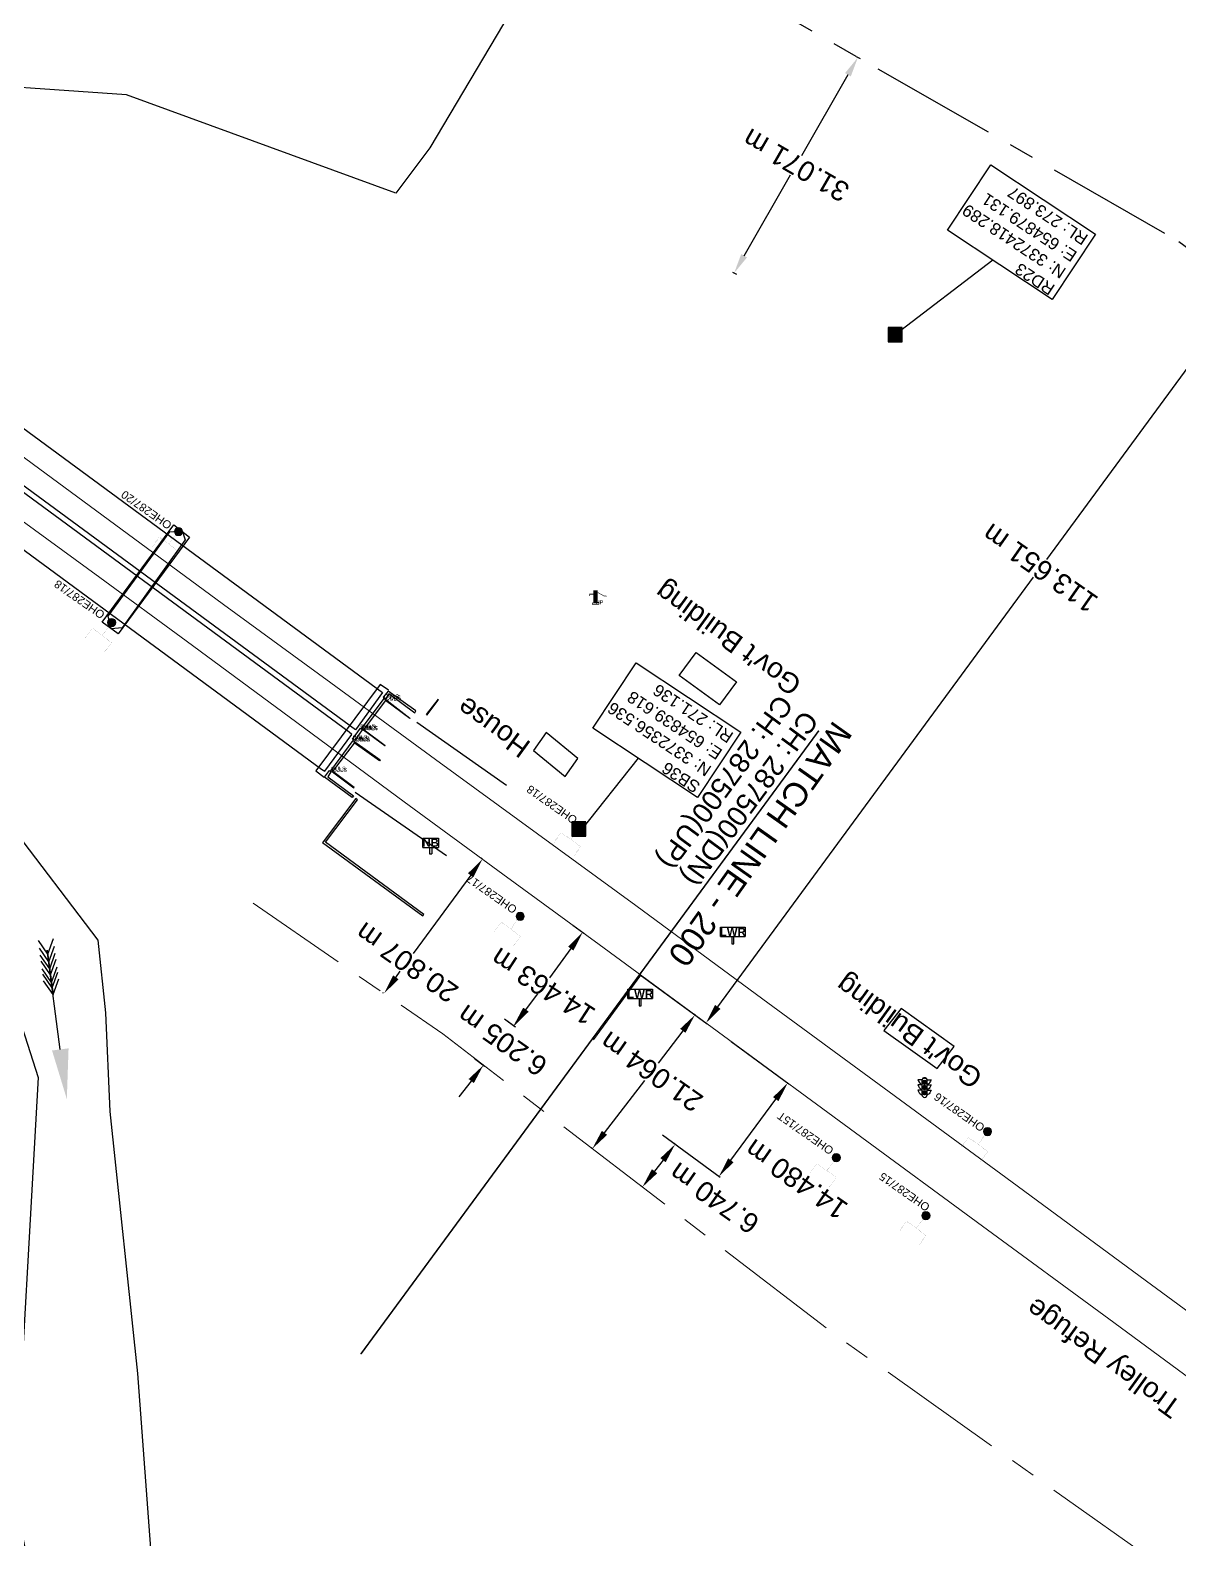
# Model space of a CAD drawing. Header units: metres. Extents: x 646303 to 662875, y 3366650 to 3378730.
# Drawn here: x 654771.1 to 654914.7, y 3372267.7 to 3372456.3 of the extents above; entities that cross this region are included whole.
import ezdxf
from ezdxf.enums import TextEntityAlignment as Align

# ---------------------------------------------------------------- set-up
doc = ezdxf.new("R2010")
doc.units = ezdxf.units.M
doc.header["$MEASUREMENT"] = 0
doc.header["$PDMODE"] = 3
doc.header["$PDSIZE"] = 0.5
doc.linetypes.add('CENTER', pattern=[50.8, 31.75, -6.35, 6.35, -6.35])
doc.linetypes.add('PHANTOM2', pattern=[1.25, 0.625, -0.125, 0.125, -0.125, 0.125, -0.125])
for name, color, linetype in [('Bench_Mark', 7, 'Continuous'), ('BRIDGE_PARAPET', 7, 'Continuous'), ('CULVERT_PARAPET', 7, 'Continuous'), ('DFCC Boundary', 6, 'CENTER'), ('GOVT_BUILDING', 251, 'Continuous'), ('GRILL', 251, 'Continuous'), ('LINK LINE', 190, 'Continuous'), ('LWR', 251, 'Continuous'), ('MATCH LINE', 7, 'Continuous'), ('NAME_BOARD', 251, 'Continuous'), ('PIER_OR_ABUTMENT', 7, 'Continuous'), ('RESIDENTIAL_BL_PUC', 251, 'Continuous'), ('RETAINING_WALL', 7, 'Continuous'), ('River Text', 5, 'Continuous'), ('RIVER_TOP', 5, 'Continuous'), ('Side Details', 251, 'Continuous'), ('SIGNAL_POST', 8, 'Continuous'), ('STYLEREMARK', 251, 'Continuous'), ('TOPO_HAND_PUMP', 8, 'Continuous')]:
    doc.layers.add(name, color=color, linetype=linetype)
for name, color, linetype, lineweight in [('BOUNDARY DIMENTION', 10, 'Continuous', 0), ('Existing Chainage', 7, 'Continuous', 0), ('Existing IR Track', 143, 'Continuous', 0), ('Existing Railway Boundary', 7, 'CENTER', 0), ('OHE MAST', 8, 'Continuous', 0), ('OHE MAST TEXT', 8, 'Continuous', 0)]:
    doc.layers.add(name, color=color, linetype=linetype, lineweight=lineweight)
doc.styles.add('NB', font='swissbo.ttf', dxfattribs={"height": 1.5})
doc.styles.get("Standard").update_dxf_attribs({"font": 'arial.ttf'})
doc.styles.add('Style-Arial', font='arial.ttf')
doc.dimstyles.new('DIM', dxfattribs={"dimtxt": 2.5, "dimasz": 2.5, "dimexe": 0.18, "dimexo": 0.0625, "dimgap": 0.09, "dimtad": 0, "dimtih": 1, "dimtoh": 1, "dimdec": 3, "dimzin": 0, "dimdsep": 46, "dimtxsty": 'Standard', "dimcen": 0.09, "dimadec": 0, "dimazin": 0, "dimtfac": 1, "dimtdec": 3, "dimtofl": 0, "dimtmove": 0, "dimatfit": 3, "dimfxl": 1, "dimtolj": 1, "dimtzin": 0, "dimarcsym": 0})

# ---------------------------------------------------------------- blocks, each defined once
blk = doc.blocks.new('HP')
at = {"color": 8}
for points, const_width in [([(0, 0.17), (0, 1.76)], 0.541), ([(-0.75, 1.03), (-0.75, 1.29), (0, 1.29)], 0.108), ([(-0.04, 1.67), (1.03, 1.06), (1.42, 1.03)], 0.0676)]:
    blk.add_lwpolyline(points, dxfattribs=dict(at, const_width=const_width))
at = {"color": 8, "const_width": 0.0676}
blk.add_lwpolyline([(0, 0.17), (-0.41, 0.17), (-0.41, 0), (0.41, 0), (0.41, 0.17)], close=True, dxfattribs=at)
blk = doc.blocks.new('LWR')
for p, q in [((-1.52, 2.09), (1.54, 2.09)), ((-1.52, 0.92), (-1.52, 2.09)), ((1.54, 2.09), (1.54, 0.92)), ((-1.52, 0.92), (1.54, 0.92))]:
    blk.add_line(p, q)
blk.add_lwpolyline([(-0.13, 0.92), (-0.13, 0), (0.13, 0), (0.13, 0.92)])
at = {"style": 'NB', "width": 1.025371}
blk.add_text('LWR', height=0.988, dxfattribs=at).set_placement((0, 1.5), align=Align.MIDDLE)
blk = doc.blocks.new('NB')
for p, q in [((-0.98, 0.82), (-0.98, 1.98)), ((-0.98, 1.98), (0.98, 1.98)), ((0.98, 1.98), (0.98, 0.82)), ((-0.98, 0.82), (0.98, 0.82)), ((-0.13, 0.82), (-0.13, 0)), ((-0.13, 0), (0.13, 0)), ((0.13, 0.82), (0.13, 0))]:
    blk.add_line(p, q)
at = {"style": 'NB', "width": 1.025371}
blk.add_text('NB', height=0.988, dxfattribs=at).set_placement((0, 1.4), align=Align.MIDDLE)
blk = doc.blocks.new('SIG')
for color, points in [(1, [(-0.22, 0.42, 0.180295), (-0.01, 0.33, -0.00255), (0.01, 0.33, -0.00255), (0.02, 0.33, 0.180295), (0.23, 0.42, -0.002654), (0.25, 0.44, 0.184495), (0.33, 0.65, 1.000001), (-0.32, 0.65, 0.184495), (-0.24, 0.44, -0.002654)]), (2, [(0.23, -0.23, -0.002654), (0.25, -0.21, 0.184495), (0.33, 0.01, 1.000001), (-0.32, 0.01, 0.184495), (-0.24, -0.21, -0.002654), (-0.22, -0.23, 0.180295), (-0.01, -0.32, -0.00255), (0.01, -0.32, -0.00255), (0.02, -0.32, 0.180295)]), (3, [(0.23, -0.88, -0.002654), (0.25, -0.86, 0.184495), (0.33, -0.64, 1.000001), (-0.32, -0.64, 0.184495), (-0.24, -0.86, -0.002654), (-0.22, -0.88, 0.395599)])]:
    blk.add_hatch(color=color).paths.add_polyline_path(points)
for p, q in [((-0.31, 0.98), (-0.32, -0.9)), ((0.33, -0.9), (0.32, 0.98))]:
    blk.add_line(p, q)
for points in [[(-0.31, 0.98), (-0.81, 0.98, 0.198758), (-0.42, 0.41, 0.003814), (-0.31, 0.39, 0.003814)], [(-0.31, 0.33), (-0.81, 0.33, 0.198758), (-0.42, -0.23, 0.003727), (-0.32, -0.26, 0.003727)], [(0.32, 0.98), (0.82, 0.98, -0.198758), (0.44, 0.41, -0.003814), (0.32, 0.39, -0.003814)], [(0.32, 0.33), (0.82, 0.33, -0.198758), (0.44, -0.23, -0.003727), (0.33, -0.26, -0.003727)], [(-0.32, -0.32), (-0.81, -0.32, 0.198758), (-0.42, -0.88, 0.003639), (-0.32, -0.9)], [(0.33, -0.32), (0.82, -0.32, -0.198758), (0.44, -0.88, -0.003639), (0.33, -0.9)]]:
    blk.add_lwpolyline(points, format="xyb")
for centre, radius, start, end in [((0.01, 0.91), 0.324, 12.4049, 167.5951), ((0.01, 0.81), 0.357, 27.7578, 152.2422), ((0.01, -0.9), 0.324, 181.4572, 358.5428)]:
    blk.add_arc(centre, radius, start, end)
blk = doc.blocks.new('River A')
at = {"layer": 'River Text'}
for p, q in [((0.4, 16.42), (-3.21, 23.97, -1499.53)), ((0.49, 20.3), (-3.11, 27.85, -1499.53)), ((0.4, 16.42), (4.37, 23.78, -1499.53)), ((0.49, 20.3), (4.47, 27.66, -1499.53)), ((0.24, 9.85), (-3.37, 17.4, -1499.53)), ((0.31, 12.93), (-3.29, 20.48, -1499.53)), ((0.54, 22.32), (0, 0)), ((0.24, 9.85), (4.21, 17.21, -1499.53)), ((0.31, 12.93), (4.29, 20.3, -1499.53)), ((0, 0), (-3.61, 7.55, -1499.53)), ((0.08, 3.3), (-3.53, 10.85, -1499.53)), ((0.15, 6.01), (-3.46, 13.56, -1499.53)), ((0.08, 3.3), (4.05, 10.67, -1499.53)), ((0.15, 6.01), (4.12, 13.38, -1499.53)), ((0, 0), (3.97, 7.36, -1499.53))]:
    blk.add_line(p, q, dxfattribs=at)
blk.add_lwpolyline([(-0.67, -27.66), (0.54, 22.32)], dxfattribs=at)
blk.add_solid([(3.49, -27.76), (-1.28, -52.65), (-4.84, -27.56)], dxfattribs=at)
blk = doc.blocks.new('OHE MAST')
h = blk.add_hatch(color=256)
edge = h.paths.add_edge_path()
edge.add_arc((0, 0), 0.514, 0, 360)
at = {"const_width": 0.01, "flags": 128}
for points in [[(1.5, 3.5), (1.5, 2), (-1.5, 2), (-1.5, 3.5)], [(0, 2), (0, 0)]]:
    blk.add_lwpolyline(points, dxfattribs=at)
blk.add_circle((0, 0), 0.514)
blk = doc.blocks.new('*D1667')
at = {"layer": 'Defpoints', "color": 0, "linetype": 'Continuous', "transparency": 16777216}
for p in [(654858.58, 3372330.01), (654865.7, 3372324.78), (654850.01, 3372318.34)]:
    blk.add_point(p, dxfattribs=at)
at = {"layer": 'LINK LINE', "color": 0, "linetype": 'Continuous', "lineweight": -2, "transparency": 16777216}
for p, q in [((654858.63, 3372329.98), (654865.84, 3372324.68)), ((654858.6, 3372315.13), (654864.22, 3372322.77)), ((654850.06, 3372318.31), (654857.27, 3372313.01))]:
    blk.add_line(p, q, dxfattribs=at)
at = {"layer": 'LINK LINE', "color": 0, "linetype": 'Continuous', "transparency": 16777216}
for points in [[(654863.88, 3372323.02), (654864.55, 3372322.52), (654865.7, 3372324.78)], [(654858.27, 3372315.38), (654858.94, 3372314.88), (654857.12, 3372313.11)]]:
    blk.add_solid(points, dxfattribs=at)
at = {"layer": 'LINK LINE', "color": 0, "linetype": 'Continuous', "lineweight": 30, "transparency": 16777216, "insert": (654866.77, 3372312.75), "char_height": 2.5, "attachment_point": 5, "rotation": 145}
blk.add_mtext('\\A1;14.480 m', dxfattribs=at)
blk = doc.blocks.new('*D1668')
at = {"layer": 'Defpoints', "color": 0, "linetype": 'Continuous', "transparency": 16777216}
for p in [(654838.8, 3372344.53), (654840.08, 3372343.6), (654830.26, 3372332.86)]:
    blk.add_point(p, dxfattribs=at)
at = {"layer": 'LINK LINE', "color": 0, "linetype": 'Continuous', "lineweight": -2, "transparency": 16777216}
for p, q in [((654838.85, 3372344.49), (654840.23, 3372343.49)), ((654838.6, 3372341.58), (654835.94, 3372337.94)), ((654833.01, 3372333.94), (654834.32, 3372335.73)), ((654830.31, 3372332.82), (654831.68, 3372331.82))]:
    blk.add_line(p, q, dxfattribs=at)
at = {"layer": 'LINK LINE', "color": 0, "linetype": 'Continuous', "transparency": 16777216}
for points in [[(654838.27, 3372341.83), (654838.94, 3372341.33), (654840.08, 3372343.6)], [(654832.68, 3372334.19), (654833.35, 3372333.7), (654831.54, 3372331.93)]]:
    blk.add_solid(points, dxfattribs=at)
at = {"layer": 'LINK LINE', "color": 0, "linetype": 'Continuous', "lineweight": 30, "transparency": 16777216, "insert": (654835.13, 3372336.84), "char_height": 2.5, "attachment_point": 5, "rotation": 147}
blk.add_mtext('\\A1;14.463 m', dxfattribs=at)
blk = doc.blocks.new('*D1728')
at = {"layer": 'Defpoints', "color": 0, "linetype": 'ByBlock', "ltscale": 0.5, "transparency": 16777216}
for p in [(654827.57, 3372352.75), (654827.57, 3372352.75), (654815.28, 3372335.97)]:
    blk.add_point(p, dxfattribs=at)
at = {"layer": 'Existing Railway Boundary', "color": 0, "linetype": 'ByBlock', "lineweight": -2, "ltscale": 0.5, "transparency": 16777216}
for p, q in [((654827.52, 3372352.79), (654827.43, 3372352.86)), ((654826.1, 3372350.74), (654818.93, 3372340.95)), ((654816.76, 3372337.98), (654817.31, 3372338.74)), ((654815.23, 3372336), (654815.14, 3372336.07))]:
    blk.add_line(p, q, dxfattribs=at)
at = {"layer": 'Existing Railway Boundary', "color": 0, "linetype": 'ByBlock', "ltscale": 0.5, "transparency": 16777216}
for points in [[(654825.76, 3372350.98), (654826.43, 3372350.49), (654827.57, 3372352.75)], [(654816.42, 3372338.23), (654817.09, 3372337.74), (654815.28, 3372335.97)]]:
    blk.add_solid(points, dxfattribs=at)
at = {"layer": 'Existing Railway Boundary', "color": 0, "linetype": 'ByBlock', "ltscale": 0.5, "transparency": 16777216, "insert": (654818.12, 3372339.84), "char_height": 2.5, "attachment_point": 5, "rotation": 145}
blk.add_mtext('\\A1;20.807 m', dxfattribs=at)
blk = doc.blocks.new('*D1729')
at = {"layer": 'Defpoints', "color": 0, "linetype": 'ByBlock', "ltscale": 0.5, "transparency": 16777216}
for p in [(654854.21, 3372333.23), (654841.3, 3372316.58), (654841.39, 3372316.51)]:
    blk.add_point(p, dxfattribs=at)
at = {"layer": 'Existing Railway Boundary', "color": 0, "linetype": 'ByBlock', "lineweight": -2, "ltscale": 0.5, "transparency": 16777216}
for p, q in [((654854.16, 3372333.26), (654853.98, 3372333.4)), ((654852.6, 3372331.31), (654849.51, 3372327.28)), ((654842.82, 3372318.56), (654847.85, 3372325.11)), ((654841.34, 3372316.55), (654841.16, 3372316.69))]:
    blk.add_line(p, q, dxfattribs=at)
at = {"layer": 'Existing Railway Boundary', "color": 0, "linetype": 'ByBlock', "ltscale": 0.5, "transparency": 16777216}
for points in [[(654852.27, 3372331.56), (654852.93, 3372331.05), (654854.12, 3372333.29)], [(654842.49, 3372318.81), (654843.15, 3372318.31), (654841.3, 3372316.58)]]:
    blk.add_solid(points, dxfattribs=at)
at = {"layer": 'Existing Railway Boundary', "color": 0, "linetype": 'ByBlock', "ltscale": 0.5, "transparency": 16777216, "insert": (654848.68, 3372326.2), "char_height": 2.5, "attachment_point": 5, "rotation": 145}
blk.add_mtext('\\A1;21.064 m', dxfattribs=at)
blk = doc.blocks.new('*D1461')
at = {"layer": 'BOUNDARY DIMENTION', "color": 0, "lineweight": -2, "transparency": 16777216}
for p, q in [((662244.85, 3367095.44), (662244.16, 3367095.87)), ((662242.98, 3367093.66), (662239.54, 3367088.19)), ((662233.82, 3367079.1), (662238.08, 3367085.88)), ((662233.03, 3367076.64), (662232.33, 3367077.07))]:
    blk.add_line(p, q, dxfattribs=at)
at = {"layer": 'BOUNDARY DIMENTION', "color": 0, "transparency": 16777216}
for points in [[(662242.62, 3367093.88), (662243.33, 3367093.44), (662244.31, 3367095.78)], [(662233.46, 3367079.32), (662234.17, 3367078.87), (662232.49, 3367076.98)]]:
    blk.add_solid(points, dxfattribs=at)
at = {"layer": 'Defpoints', "color": 0, "linetype": 'Continuous', "ltscale": 0.5, "transparency": 16777216}
for p in [(647418.1, 3377902.15), (647420.31, 3377900.52), (647398.68, 3377871.33)]:
    blk.add_point(p, dxfattribs=at)
at = {"layer": 'Defpoints', "color": 0, "transparency": 16777216}
for p in [(662244.31, 3367095.78), (662244.9, 3367095.41), (662233.08, 3367076.61)]:
    blk.add_point(p, dxfattribs=at)
at = {"layer": 'DFCC Boundary', "color": 0, "linetype": 'Continuous', "lineweight": -2, "ltscale": 0.5, "transparency": 16777216}
for p, q in [((647420.26, 3377900.55), (647417.96, 3377902.26)), ((647416.61, 3377900.14), (647413.17, 3377895.5)), ((647397.96, 3377874.97), (647411.54, 3377893.3)), ((647398.63, 3377871.36), (647396.32, 3377873.07))]:
    blk.add_line(p, q, dxfattribs=at)
at = {"layer": 'DFCC Boundary', "color": 0, "linetype": 'Continuous', "ltscale": 0.5, "transparency": 16777216}
for points in [[(647416.28, 3377900.39), (647416.95, 3377899.9), (647418.1, 3377902.15)], [(647397.62, 3377875.22), (647398.29, 3377874.72), (647396.47, 3377872.96)]]:
    blk.add_solid(points, dxfattribs=at)
at = {"layer": 'BOUNDARY DIMENTION', "color": 0, "transparency": 16777216, "insert": (662238.81, 3367087.03), "char_height": 2.5, "attachment_point": 5, "rotation": 145}
blk.add_mtext('\\A1;22.208 m', dxfattribs=at)
at = {"layer": 'DFCC Boundary', "color": 0, "linetype": 'Continuous', "ltscale": 0.5, "transparency": 16777216, "insert": (647412.36, 3377894.4), "char_height": 2.5, "attachment_point": 5, "rotation": 145}
blk.add_mtext('\\A1;36.332 m', dxfattribs=at)
blk = doc.blocks.new('*D1462')
at = {"layer": 'BOUNDARY DIMENTION', "color": 0, "lineweight": -2, "transparency": 16777216}
for p, q in [((662551.8, 3366887.49), (662550.44, 3366888.48)), ((662549.11, 3366886.35), (662541.43, 3366875.79)), ((662534.84, 3366866.73), (662539.82, 3366873.58)), ((662534.58, 3366863.83), (662533.22, 3366864.82))]:
    blk.add_line(p, q, dxfattribs=at)
at = {"layer": 'BOUNDARY DIMENTION', "color": 0, "transparency": 16777216}
for points in [[(662548.78, 3366886.6), (662549.45, 3366886.11), (662550.58, 3366888.38)], [(662534.5, 3366866.98), (662535.18, 3366866.49), (662533.37, 3366864.71)]]:
    blk.add_solid(points, dxfattribs=at)
at = {"layer": 'Defpoints', "color": 0, "linetype": 'Continuous', "ltscale": 0.5, "transparency": 16777216}
for p in [(647247.45, 3378028.49), (647249.19, 3378027.21), (647225.93, 3377999.21)]:
    blk.add_point(p, dxfattribs=at)
at = {"layer": 'Defpoints', "color": 0, "transparency": 16777216}
for p in [(662551.85, 3366887.45), (662533.37, 3366864.71), (662534.63, 3366863.79)]:
    blk.add_point(p, dxfattribs=at)
at = {"layer": 'DFCC Boundary', "color": 0, "linetype": 'Continuous', "lineweight": -2, "ltscale": 0.5, "transparency": 16777216}
for p, q in [((647247.5, 3378028.45), (647249.34, 3378027.1)), ((647247.71, 3378025.19), (647242.02, 3378017.45)), ((647229.16, 3377999.94), (647240.4, 3378015.24)), ((647225.98, 3377999.17), (647227.82, 3377997.82))]:
    blk.add_line(p, q, dxfattribs=at)
at = {"layer": 'DFCC Boundary', "color": 0, "linetype": 'Continuous', "ltscale": 0.5, "transparency": 16777216}
for points in [[(647247.37, 3378025.44), (647248.05, 3378024.94), (647249.19, 3378027.21)], [(647228.82, 3378000.19), (647229.49, 3377999.7), (647227.68, 3377997.93)]]:
    blk.add_solid(points, dxfattribs=at)
at = {"layer": 'BOUNDARY DIMENTION', "color": 0, "transparency": 16777216, "insert": (662540.62, 3366874.68), "char_height": 2.5, "attachment_point": 5, "rotation": 145}
blk.add_mtext('\\A1;29.264 m', dxfattribs=at)
at = {"layer": 'DFCC Boundary', "color": 0, "linetype": 'Continuous', "ltscale": 0.5, "transparency": 16777216, "insert": (647241.21, 3378016.35), "char_height": 2.5, "attachment_point": 5, "rotation": 145}
blk.add_mtext('\\A1;36.332 m', dxfattribs=at)
blk = doc.blocks.new('*D1463')
at = {"layer": 'BOUNDARY DIMENTION', "color": 0, "lineweight": -2, "transparency": 16777216}
for p, q in [((662172.51, 3367140.93), (662173.68, 3367140.19)), ((662172.2, 3367138.17), (662169.01, 3367133.1)), ((662164.89, 3367126.55), (662167.55, 3367130.78)), ((662162.55, 3367125.07), (662163.71, 3367124.34))]:
    blk.add_line(p, q, dxfattribs=at)
at = {"layer": 'BOUNDARY DIMENTION', "color": 0, "transparency": 16777216}
for points in [[(662171.85, 3367138.39), (662172.55, 3367137.95), (662173.53, 3367140.29)], [(662164.54, 3367126.77), (662165.24, 3367126.33), (662163.56, 3367124.44)]]:
    blk.add_solid(points, dxfattribs=at)
at = {"layer": 'Defpoints', "color": 0, "linetype": 'Continuous', "ltscale": 0.5, "transparency": 16777216}
for p in [(647211.24, 3378055.28), (647211.52, 3378055.08), (647189.88, 3378025.9)]:
    blk.add_point(p, dxfattribs=at)
at = {"layer": 'Defpoints', "color": 0, "transparency": 16777216}
for p in [(662172.46, 3367140.96), (662173.53, 3367140.29), (662162.49, 3367125.11)]:
    blk.add_point(p, dxfattribs=at)
at = {"layer": 'DFCC Boundary', "color": 0, "linetype": 'Continuous', "lineweight": -2, "ltscale": 0.5, "transparency": 16777216}
for p, q in [((647211.47, 3378055.12), (647211.1, 3378055.39)), ((647209.75, 3378053.28), (647208.18, 3378051.16)), ((647191.09, 3378028.11), (647206.55, 3378048.96)), ((647189.83, 3378025.93), (647189.46, 3378026.21))]:
    blk.add_line(p, q, dxfattribs=at)
at = {"layer": 'DFCC Boundary', "color": 0, "linetype": 'Continuous', "ltscale": 0.5, "transparency": 16777216}
for points in [[(647209.42, 3378053.52), (647210.09, 3378053.03), (647211.24, 3378055.28)], [(647190.76, 3378028.36), (647191.43, 3378027.86), (647189.6, 3378026.1)]]:
    blk.add_solid(points, dxfattribs=at)
at = {"layer": 'BOUNDARY DIMENTION', "color": 0, "transparency": 16777216, "insert": (662168.28, 3367131.94), "char_height": 2.5, "attachment_point": 5, "rotation": 145}
blk.add_mtext('\\A1;18.726 m', dxfattribs=at)
at = {"layer": 'DFCC Boundary', "color": 0, "linetype": 'Continuous', "ltscale": 0.5, "transparency": 16777216, "insert": (647207.37, 3378050.06), "char_height": 2.5, "attachment_point": 5, "rotation": 145}
blk.add_mtext('\\A1;36.332 m', dxfattribs=at)
blk = doc.blocks.new('*D1529')
at = {"layer": 'Defpoints', "color": 0, "linetype": 'Continuous', "transparency": 16777216}
for p in [(654851.69, 3372317.11), (654847.55, 3372311.78), (654847.59, 3372311.76)]:
    blk.add_point(p, dxfattribs=at)
at = {"layer": 'LINK LINE', "color": 0, "linetype": 'Continuous', "lineweight": -2, "transparency": 16777216}
for p, q in [((654851.64, 3372317.14), (654851.51, 3372317.24)), ((654850.13, 3372315.15), (654849.07, 3372313.77)), ((654847.54, 3372311.8), (654847.41, 3372311.89))]:
    blk.add_line(p, q, dxfattribs=at)
at = {"layer": 'LINK LINE', "color": 0, "linetype": 'Continuous', "transparency": 16777216}
for points in [[(654849.8, 3372315.4), (654850.46, 3372314.89), (654851.65, 3372317.13)], [(654848.74, 3372314.02), (654849.41, 3372313.51), (654847.55, 3372311.78)]]:
    blk.add_solid(points, dxfattribs=at)
at = {"layer": 'LINK LINE', "color": 0, "linetype": 'Continuous', "lineweight": 30, "transparency": 16777216, "insert": (654856.52, 3372310.4), "char_height": 2.5, "attachment_point": 5, "rotation": 145}
blk.add_mtext('\\A1;6.740 m', dxfattribs=at)
blk = doc.blocks.new('*D1530')
at = {"layer": 'Defpoints', "color": 0, "linetype": 'Continuous', "transparency": 16777216}
for p in [(654830.26, 3372332.86), (654826.48, 3372327.94), (654827.69, 3372327.01)]:
    blk.add_point(p, dxfattribs=at)
at = {"layer": 'LINK LINE', "color": 0, "linetype": 'Continuous', "lineweight": -2, "transparency": 16777216}
for p, q in [((654832.98, 3372333.92), (654834.5, 3372335.91)), ((654830.31, 3372332.82), (654831.61, 3372331.83)), ((654826.53, 3372327.9), (654827.83, 3372326.91)), ((654826.17, 3372325.03), (654824.64, 3372323.05))]:
    blk.add_line(p, q, dxfattribs=at)
at = {"layer": 'LINK LINE', "color": 0, "linetype": 'Continuous', "transparency": 16777216}
for points in [[(654832.65, 3372334.18), (654833.31, 3372333.67), (654831.46, 3372331.94)], [(654825.84, 3372325.28), (654826.5, 3372324.78), (654827.69, 3372327.01)]]:
    blk.add_solid(points, dxfattribs=at)
at = {"layer": 'LINK LINE', "color": 0, "linetype": 'Continuous', "lineweight": 30, "transparency": 16777216, "insert": (654830.05, 3372330.1), "char_height": 2.5, "attachment_point": 5, "rotation": 145}
blk.add_mtext('\\A1;6.205 m', dxfattribs=at)
blk = doc.blocks.new('*D1795')
at = {"layer": 'Defpoints', "color": 0, "linetype": 'Continuous', "ltscale": 0.5, "transparency": 16777216}
for p in [(654914.51, 3372429.95), (654847.22, 3372338.35), (654855.49, 3372332.28)]:
    blk.add_point(p, dxfattribs=at)
at = {"layer": 'DFCC Boundary', "color": 0, "linetype": 'Continuous', "lineweight": -2, "ltscale": 0.5, "transparency": 16777216}
for p, q in [((654914.56, 3372429.91), (654922.92, 3372423.77)), ((654921.29, 3372421.86), (654898.03, 3372390.2)), ((654856.97, 3372334.3), (654896.41, 3372387.99)), ((654847.28, 3372338.32), (654855.63, 3372332.18))]:
    blk.add_line(p, q, dxfattribs=at)
at = {"layer": 'DFCC Boundary', "color": 0, "linetype": 'Continuous', "ltscale": 0.5, "transparency": 16777216}
for points in [[(654920.96, 3372422.11), (654921.63, 3372421.61), (654922.77, 3372423.88)], [(654856.63, 3372334.54), (654857.31, 3372334.05), (654855.49, 3372332.28)]]:
    blk.add_solid(points, dxfattribs=at)
at = {"layer": 'DFCC Boundary', "color": 0, "linetype": 'Continuous', "ltscale": 0.5, "transparency": 16777216, "insert": (654897.22, 3372389.1), "char_height": 2.5, "attachment_point": 5, "rotation": 145}
blk.add_mtext('\\A1;113.651 m', dxfattribs=at)
blk = doc.blocks.new('*D1762')
at = {"layer": 'BOUNDARY DIMENTION', "color": 0, "lineweight": -2, "transparency": 16777216}
for p, q in [((654874.81, 3372452.73), (654874.32, 3372453.01)), ((654873.23, 3372450.75), (654867.43, 3372440.63)), ((654860.26, 3372428.14), (654866.06, 3372438.26)), ((654859.35, 3372425.78), (654858.86, 3372426.06))]:
    blk.add_line(p, q, dxfattribs=at)
at = {"layer": 'BOUNDARY DIMENTION', "color": 0, "transparency": 16777216}
for points in [[(654872.87, 3372450.96), (654873.59, 3372450.55), (654874.48, 3372452.92)], [(654859.9, 3372428.35), (654860.62, 3372427.93), (654859.01, 3372425.97)]]:
    blk.add_solid(points, dxfattribs=at)
at = {"layer": 'Defpoints', "color": 0, "transparency": 16777216}
for p in [(654874.48, 3372452.92), (654874.87, 3372452.7), (654859.4, 3372425.75)]:
    blk.add_point(p, dxfattribs=at)
at = {"layer": 'BOUNDARY DIMENTION', "color": 0, "transparency": 16777216, "insert": (654866.74, 3372439.45), "char_height": 2.5, "attachment_point": 5, "rotation": 150}
blk.add_mtext('\\A1;31.071 m', dxfattribs=at)
blk = doc.blocks.new('BM')
blk.add_hatch(color=256).paths.add_polyline_path([(-0.88, 0.88), (-0.88, -0.88), (0.88, -0.88), (0.88, 0.88)])
for p, q in [((0.88, 0.88), (-0.88, 0.88)), ((-0.88, 0.88), (-0.88, -0.88)), ((0.88, -0.88), (0.88, 0.88)), ((-0.88, -0.88), (0.88, -0.88))]:
    blk.add_line(p, q)

msp = doc.modelspace()

# ---------------------------------------------------------------- linework, layer by layer
at = {"layer": 'BRIDGE_PARAPET', "linetype": 'Continuous'}
msp.add_polyline3d([(654706.903, 3372445.962, 272.118), (654710.342, 3372450.632, 272.075), (654815.098, 3372373.559, 272.016), (654811.731, 3372368.913, 272.014), (654706.903, 3372445.962, 272.118)], dxfattribs=at)
msp.add_polyline3d([(654807.482, 3372363.992, 272.027), (654807.889, 3372363.74, 272.037), (654811.275, 3372368.324, 272.012), (654810.913, 3372368.6, 272.018), (654706.515, 3372445.398, 272.136), (654706.119, 3372444.931, 272.138), (654703.129, 3372440.814, 272.161)], close=True, dxfattribs=at)
at = {"layer": 'DFCC Boundary', "ltscale": 0.5, "flags": 128}
msp.add_lwpolyline([(655695.597, 3371812.1897), (655640.8822, 3371912.823), (655580.0449, 3371996.7158), (655509.7792, 3372062.0857), (655426.9534, 3372113.9756), (655342.6069, 3372167.9462), (655257.8854, 3372221.2222), (655173.2688, 3372275.363), (655087.3459, 3372327.2788), (655002.8598, 3372380.6107), (654914.5097, 3372429.9473), (654741.1355, 3372529.4419), (654650.033, 3372576.4159), (654568.6995, 3372626.155), (654571.9877, 3372630.6369), (654391.4686, 3372756.327), (654377.1337, 3372736.8494), (654004.4289, 3373016.6995), (654007.7887, 3373020.6424), (653690.5739, 3373253.6486), (653690.5425, 3373253.6059), (653433.8132, 3373453.1485), (653440.7668, 3373462.5592), (653208.8394, 3373636.5534), (653216.1698, 3373646.5105), (653142.1983, 3373700.8896), (653053.6963, 3373771.1122), (652994.4341, 3373810.5255), (652929.3691, 3373859.5713), (652860.9168, 3373902.1103), (652749.6028, 3373984.4705), (652631.2396, 3374070.7175), (652636.2281, 3374078.1704), (652537.912, 3374145.7283), (652392.904, 3374241.2711), (652388.7719, 3374235.6812), (652308.569, 3374304.8076), (652315.9256, 3374314.7669), (652103.9815, 3374448.7876), (652083.1937, 3374464.1943), (652072.7494, 3374471.9329), (652052.3219, 3374487.0684), (652038.1897, 3374497.5387), (652024.0173, 3374508.0388), (652009.8347, 3374518.5254), (651995.6683, 3374529), (651981.7515, 3374539.2836), (651967.8828, 3374549.5317), (651954.6903, 3374559.2866), (651941.4997, 3374569.04), (651923.9377, 3374582.0168), (651906.3215, 3374595.0337), (651892.0868, 3374605.5547), (651877.7985, 3374616.1153), (651861.6288, 3374628.0564), (651845.5071, 3374639.9619), (651829.5757, 3374651.7544), (651824.7911, 3374655.296), (651813.6747, 3374663.5244), (651797.4592, 3374675.4968), (651792.6217, 3374679.0685), (651809.3453, 3374701.6999), (651798.0335, 3374710.0518), (651782.3495, 3374721.6444), (651766.6655, 3374733.2369), (651750.5163, 3374745.1875), (651734.3118, 3374757.179), (651717.3274, 3374769.6994), (651700.4625, 3374782.1317), (651684.6001, 3374793.8578), (651668.5938, 3374805.6902), (651652.6806, 3374817.4203), (651636.8173, 3374829.1137), (651620.9269, 3374840.8662), (651604.9647, 3374852.6718), (651588.7459, 3374864.6312), (651572.5882, 3374876.5455), (651556.6943, 3374888.2868), (651540.8409, 3374899.9983), (651524.5553, 3374912.0488), (651508.2568, 3374924.109), (651492.7938, 3374935.5157), (651477.3997, 3374946.8715), (651461.3291, 3374958.7436), (651445.2311, 3374970.6359), (651429.3555, 3374982.3615), (651413.4375, 3374994.1184), (651396.6322, 3375006.522), (651379.7761, 3375018.963), (651363.6644, 3375030.8565), (651352.7728, 3375038.8965), (651331.6522, 3375054.4784), (651315.7738, 3375066.1947), (651299.7306, 3375078.0412), (651283.6239, 3375089.9346), (651273.9044, 3375097.1057), (651264.2377, 3375104.2378), (651243.4187, 3375119.6324), (651222.5077, 3375135.095), (651201.5462, 3375150.5784), (651180.4926, 3375166.1298), (651161.7365, 3375179.9701), (651143.0969, 3375193.7244), (651126.6442, 3375205.9373), (651110.0563, 3375218.2505), (651088.7204, 3375233.9244), (651067.5473, 3375249.4788), (651049.4448, 3375262.8672), (651031.0656, 3375276.4601), (651013.3004, 3375289.5618), (650995.6557, 3375302.5748), (650975.556, 3375317.4171), (650955.4878, 3375332.2363), (650948.8014, 3375337.1771), (650951.4372, 3375340.7501), (650937.0874, 3375351.3535), (650916.0918, 3375366.8677), (650897.9224, 3375380.2929), (650879.805, 3375393.6796), (650866.8386, 3375403.2309), (650853.9116, 3375412.7532), (650835.5886, 3375426.289), (650817.2946, 3375439.8035), (650797.968, 3375454.1206), (650778.7222, 3375468.3781), (650760.7655, 3375481.6337), (650742.8011, 3375494.8949), (650723.0807, 3375509.4255), (650703.3693, 3375523.9495), (650688.6613, 3375534.8372), (650673.8463, 3375545.804), (650653.7938, 3375560.6295), (650633.6894, 3375575.4932), (650612.6421, 3375591.0542), (650592.0153, 3375606.3042), (650570.0328, 3375622.5591), (650548.5001, 3375638.4814), (650530.5234, 3375651.793), (650512.3606, 3375665.2423), (650494.7465, 3375678.2665), (650476.9008, 3375691.462), (650459.2976, 3375704.4721), (650441.3132, 3375717.7633), (650427.1261, 3375728.1319), (650413.8099, 3375737.864), (650402.677, 3375746.2697), (650389.8486, 3375755.6668), (650377.7322, 3375764.5425), (650360.7275, 3375777.1141), (650343.7744, 3375789.6482), (650325.0342, 3375803.5254), (650306.3109, 3375817.39), (650287.6225, 3375831.2124), (650268.717, 3375845.1957), (650250.337, 3375858.8009), (650231.8256, 3375872.5033), (650215.4559, 3375884.6355), (650199.261, 3375896.6381), (650189.9351, 3375903.5429), (650184.6476, 3375907.4517), (650170.3331, 3375918.0338), (650153.2211, 3375930.7288), (650135.9365, 3375943.5518), (650119.2313, 3375955.9159), (650102.3769, 3375968.3905), (650085.2738, 3375981.0461), (650068.2078, 3375993.6742), (650052.7787, 3376005.1011), (650037.4384, 3376016.4621), (650022.1728, 3376027.766), (650006.9632, 3376039.0283), (649974.7512, 3376062.8762), (649961.4537, 3376072.7117), (649948.2091, 3376082.508), (649944.476, 3376085.2722), (649918.728, 3376050.5341), (649909.4316, 3376057.4177), (649896.4092, 3376067.0604), (649893.7832, 3376069.0128), (649891.1645, 3376070.9437), (649888.4639, 3376072.9569), (649875.744, 3376082.3694), (649867.5551, 3376088.4016), (649853.4118, 3376098.8745), (649839.2513, 3376109.3603), (649829.0749, 3376116.9005), (649827.2194, 3376118.2675), (649818.0867, 3376125.0366), (649808.8566, 3376131.8779), (649793.2502, 3376143.4201), (649777.6288, 3376154.9733), (649763.6321, 3376165.3144), (649749.5741, 3376175.7007), (649733.9228, 3376187.2754), (649718.3343, 3376198.8036), (649705.3241, 3376208.4391), (649692.3703, 3376218.0327), (649678.0208, 3376228.6769), (649663.5747, 3376239.3366), (649646.4625, 3376252.0623), (649634.6272, 3376260.744), (649624.9192, 3376267.9946), (649615.0208, 3376275.3876), (649599.9831, 3376286.4834), (649588.9857, 3376294.598), (649590.032, 3376296.0132), (649586.1685, 3376298.8639), (649569.3593, 3376311.3207), (649552.641, 3376323.7102), (649537.2353, 3376335.0739), (649521.9792, 3376346.327), (649506.2408, 3376358.0035), (649490.3575, 3376369.7875), (649475.7578, 3376380.5673), (649461.1933, 3376391.3211), (649445.4753, 3376402.9572), (649429.8494, 3376414.5253), (649414.4906, 3376425.9209), (649378.3483, 3376452.6365), (649368.4603, 3376459.9984), (649352.6509, 3376471.6682), (649336.6992, 3376483.4434), (649322.3941, 3376494.1037), (649307.6557, 3376505.0862), (649290.8736, 3376517.4208), (649273.972, 3376529.8435), (649258.1992, 3376541.4854), (649242.2966, 3376553.2232), (649226.5432, 3376564.8634), (649210.8826, 3376576.435), (649195.2207, 3376588.0769), (649179.5326, 3376599.7383), (649164.9134, 3376610.5118), (649150.5177, 3376621.1205), (649135.415, 3376632.3287), (649120.2337, 3376643.5954), (649107.8929, 3376652.6743), (649095.5927, 3376661.7234), (649079.5687, 3376673.5769), (649063.4846, 3376685.4748), (649046.5651, 3376697.9756), (649029.6506, 3376710.4727), (649013.3465, 3376722.5351), (648996.9805, 3376734.6431), (648980.3936, 3376746.8979), (648963.6626, 3376759.259), (648946.7453, 3376771.7643), (648929.6945, 3376784.3682), (648913.5118, 3376796.3614), (648897.2206, 3376808.435), (648876.2496, 3376823.9678), (648855.1325, 3376839.6089), (648839.3985, 3376851.2044), (648823.6596, 3376862.8037), (648806.187, 3376875.7235), (648788.7814, 3376888.5937), (648772.4766, 3376900.6763), (648756.1277, 3376912.7915), (648748.6058, 3376918.3049), (648733.321, 3376929.6306), (648718.1841, 3376940.8501), (648694.1574, 3376958.9078), (648686.9154, 3376964.1595), (648685.9321, 3376964.8321), (648667.95, 3376978.2197), (648649.3198, 3376992.1471), (648633.5557, 3377003.8368), (648617.684, 3377015.6038), (648613.3865, 3377018.7718), (648613.1308, 3377018.4261), (648605.39, 3377024.1325), (648593.439, 3377032.9404), (648576.5994, 3377045.3816), (648559.8787, 3377057.7351), (648542.9247, 3377070.3132), (648525.9483, 3377082.908), (648511.3109, 3377093.7409), (648496.5572, 3377104.6599), (648477.562, 3377118.7172), (648458.5464, 3377132.7896), (648451.3349, 3377138.2101), (648435.5918, 3377149.862), (648422.1096, 3377159.9046), (648408.3664, 3377170.0637), (648394.6863, 3377180.1761), (648381.6588, 3377189.818), (648368.6059, 3377199.4787), (648354.1188, 3377210.196), (648339.6473, 3377220.9017), (648325.8166, 3377231.1386), (648311.9735, 3377241.3853), (648297.2469, 3377252.2824), (648283.6168, 3377262.3688), (648282.6002, 3377260.9951), (648281.5015, 3377261.8082), (648268.446, 3377271.4578), (648255.3849, 3377281.1115), (648243.3023, 3377290.0413), (648231.5826, 3377298.7116), (648230.1246, 3377299.843), (648216.137, 3377310.1827), (648202.3989, 3377320.3379), (648187.9045, 3377331.0225), (648173.4524, 3377341.7035), (648159.964, 3377351.7009), (648146.3755, 3377361.7726), (648132.3698, 3377372.1252), (648118.3132, 3377382.5155), (648104.5683, 3377392.6752), (648090.8453, 3377402.8186), (648079.0331, 3377411.5788), (648067.1746, 3377420.3734), (648052.1864, 3377431.461), (648037.1291, 3377442.5999), (648023.4384, 3377452.7367), (648009.6421, 3377462.9518), (647998.5681, 3377471.1475), (647977.6651, 3377486.6371), (647970.8013, 3377491.7424), (647954.3046, 3377504.0127), (647940.5645, 3377514.1537), (647927.1436, 3377524.0583), (647912.5029, 3377534.9198), (647897.7662, 3377545.8524), (647883.3488, 3377556.5286), (647868.9785, 3377567.1699), (647855.3948, 3377577.2425), (647841.7032, 3377587.3948), (647828.8284, 3377596.8277), (647815.9828, 3377606.2395), (647798.869, 3377618.9232), (647787.996, 3377626.9816), (647769.1212, 3377640.9619), (647756.6675, 3377650.183), (647742.624, 3377660.5991), (647728.5049, 3377671.0713), (647713.635, 3377682.0926), (647698.699, 3377693.1628), (647681.9918, 3377705.517), (647665.4025, 3377717.7839), (647652.0515, 3377727.6811), (647638.8028, 3377737.5025), (647625.2604, 3377747.546), (647611.724, 3377757.585), (647601.846, 3377764.9047), (647586.5632, 3377776.2354), (647574.9107, 3377784.8659), (647552.1318, 3377801.7377), (647544.5766, 3377807.3492), (647531.2096, 3377817.2774), (647518.7824, 3377826.4783), (647506.3678, 3377835.6698), (647493.0662, 3377845.5438), (647479.7149, 3377855.4547), (647466.3541, 3377865.3556), (647452.9886, 3377875.26), (647440.1702, 3377884.755), (647427.3392, 3377894.2595), (647421.9004, 3377898.2902), (647422.4016, 3377898.9655), (647413.1507, 3377905.8213), (647398.5546, 3377916.6386), (647385.2867, 3377926.4568), (647372.1159, 3377936.2032), (647357.4127, 3377947.1112), (647351.2811, 3377951.6601), (647330.0092, 3377967.4105), (647317.4471, 3377976.6964), (647304.414, 3377986.3606), (647291.335, 3377996.0589), (647278.7541, 3378005.3917), (647266.0777, 3378014.7954), (647252.9457, 3378024.4462), (647239.9839, 3378033.9719), (647225.7512, 3378044.5255), (647211.5179, 3378055.0796), (647196.511, 3378066.208), (647181.4966, 3378077.3419), (647167.7872, 3378087.5064), (647154.0498, 3378097.6917), (647140.7668, 3378107.5414), (647127.4862, 3378117.3893), (647113.2521, 3378127.9375), (647099.0375, 3378138.4713), (647085.0268, 3378148.8592), (647070.9977, 3378159.2608), (647056.5444, 3378169.9697), (647042.0873, 3378180.6814), (647027.5624, 3378191.4464), (647013.0728, 3378202.1851), (646999.864, 3378211.9684), (646986.6741, 3378221.7376), (646973.6148, 3378231.4185), (646960.4875, 3378241.1499), (646945.7953, 3378252.0414), (646931.0256, 3378262.9902), (646930.6274, 3378263.2852), (646951.9475, 3378292.0562)], dxfattribs=at)
at = {"layer": 'Existing Chainage', "color": 0, "linetype": 'Continuous', "lineweight": 13, "flags": 128}
for points in [[(654845.2213, 3372335.6332), (654851.1452, 3372343.6897)], [(654841.4545, 3372330.1847), (654847.3748, 3372338.2439)]]:
    msp.add_lwpolyline(points, dxfattribs=at)
at = {"layer": 'Existing IR Track', "flags": 128}
for points in [[(654754.1037, 3372414.8497), (654773.0735, 3372400.8919), (654783.9879, 3372392.8491), (654795.2087, 3372384.5806), (654808.6193, 3372374.7671), (654821.6928, 3372365.2025), (654834.4372, 3372355.9055), (654846.7137, 3372346.949), (654862.611, 3372335.259), (654877.7443, 3372324.1307), (654894.3501, 3372311.9253), (654909.7502, 3372300.606), (654923.4048, 3372290.5639), (654936.3891, 3372281.0149), (654944.1345, 3372275.3551), (654956.9977, 3372265.9349)], [(654768.5288, 3372396.1525), (654779.7739, 3372387.9298), (654790.5757, 3372380.0314), (654804.381, 3372369.8277), (654817.7838, 3372359.9206), (654830.1286, 3372350.8829), (654842.1417, 3372342.0883), (654858.2941, 3372330.2226), (654874.1829, 3372318.5503), (654890.0426, 3372306.9001), (654905.8021, 3372295.3233), (654919.0865, 3372285.5279), (654932.2805, 3372275.7991), (654940.1907, 3372269.9632), (654953.1596, 3372260.4861)]]:
    msp.add_lwpolyline(points, dxfattribs=at)
at = {"layer": 'Existing Railway Boundary', "ltscale": 0.5, "flags": 128}
msp.add_lwpolyline([(655344.0444, 3371952.6571), (655262.742, 3372005.606), (655212.013, 3372043.179), (655162.118, 3372080.216), (655114.386, 3372120.95), (654871.475, 3372293.443), (654822.608, 3372330.909), (654798.9128, 3372347.263)], dxfattribs=at)
at = {"layer": 'GOVT_BUILDING', "linetype": 'Continuous'}
for points in [[(654852.159, 3372375.713, 271.481), (654854.273, 3372378.584, 271.928), (654859.303, 3372374.912, 272.013), (654857.1725, 3372372.0185, 272.013)], [(654886.506, 3372329.362, 274.759), (654879.859, 3372334.1, 275.164), (654877.734, 3372331.353, 275.413), (654884.3892, 3372326.6092, 275.413)]]:
    msp.add_polyline3d(points, close=True, dxfattribs=at)
at = {"layer": 'GRILL', "linetype": 'Continuous'}
for points in [[(654819.361, 3372369.879, 271.864), (654830.561, 3372361.988, 271.866)], [(654823.062, 3372353.187, 272.256), (654811.675, 3372361.088, 271.48)]]:
    msp.add_polyline3d(points, dxfattribs=at)
at = {"layer": 'MATCH LINE', "linetype": 'PHANTOM2', "ltscale": 15, "const_width": 0.2}
msp.add_lwpolyline([(654869.596, 3372368.8087), (654812.3708, 3372290.9113)], dxfattribs=at)
at = {"layer": 'PIER_OR_ABUTMENT', "linetype": 'Continuous'}
for points in [[(654782.059, 3372380.894, 270.238), (654780.074, 3372382.375, 270.231), (654789.005, 3372394.523, 270.232), (654790.959, 3372392.996, 270.241)], [(654782.557, 3372381.646, 265.216), (654781.173, 3372381.544, 266.513), (654780.796, 3372383.105, 265.204), (654788.535, 3372393.627, 265.265), (654790.06, 3372393.776, 269.006), (654790.42, 3372392.658, 268.443)]]:
    msp.add_polyline3d(points, close=True, dxfattribs=at)
msp.add_polyline3d([(654815.82, 3372373.85, 270.699), (654814.782, 3372374.556, 270.68), (654806.774, 3372363.774, 270.673), (654807.803, 3372363.005, 270.732)], dxfattribs=at)
at = {"layer": 'RESIDENTIAL_BL_PUC', "linetype": 'Continuous'}
msp.add_polyline3d([(654837.895, 3372363.074, 271.982), (654839.471, 3372365.315, 272.046), (654835.531, 3372368.576, 270.916), (654833.9546, 3372366.3344, 270.916)], close=True, dxfattribs=at)
at = {"layer": 'RETAINING_WALL', "linetype": 'Continuous'}
for points in [[(654818.505, 3372370.385, 271.671), (654818.496, 3372370.305, 271.66), (654815.447, 3372372.562, 272.073), (654812.673, 3372368.867, 272.034), (654812.46, 3372369.022, 272.064), (654815.298, 3372372.826, 272.07), (654815.518, 3372372.702, 272.045), (654818.505, 3372370.385, 271.671)], [(654819.115, 3372371.049, 271.546), (654819.238, 3372371.28, 271.519), (654815.796, 3372373.756, 271.558), (654815.173, 3372373.003, 271.556), (654815.484, 3372372.761, 271.605), (654815.883, 3372373.434, 271.557), (654819.115, 3372371.049, 271.546)], [(654808.457, 3372363.838, 271.544), (654808.6501, 3372363.6572, 271.556), (654808.246, 3372363.024, 271.555), (654811.472, 3372360.672, 271.547), (654811.304, 3372360.439, 271.548), (654807.845, 3372362.979, 271.549), (654808.457, 3372363.838, 271.544)]]:
    msp.add_polyline3d(points, dxfattribs=at)
for points in [[(654820.537, 3372370.836, 271.243), (654820.673, 3372370.78, 271.231), (654822.058, 3372372.598, 270.567), (654822.048, 3372372.755, 270.579)], [(654812.32, 3372369.104, 272.031), (654812.557, 3372368.893, 272.042), (654811.612, 3372367.563, 272.061), (654811.344, 3372367.724, 272.052)], [(654811.441, 3372367.576, 272.08), (654811.686, 3372367.422, 272.045), (654808.7889, 3372363.65, 272.029), (654808.64, 3372363.797, 272.052)], [(654811.624, 3372367.408, 272.047), (654814.791, 3372365.166, 271.666), (654814.723, 3372365.048, 271.678), (654811.556, 3372367.29, 272.059)], [(654815.421, 3372366.963, 271.741), (654815.36, 3372366.909, 271.745), (654812.719, 3372368.873, 272.069), (654812.78, 3372368.927, 272.065)], [(654808.897, 3372363.72, 272.067), (654808.827, 3372363.652, 272.078), (654811.493, 3372361.647, 271.743), (654811.563, 3372361.715, 271.732)], [(654820.13, 3372345.657, 269.776), (654820.234, 3372345.856, 269.778), (654807.945, 3372354.874, 269.807), (654811.951, 3372360.17, 271.377), (654811.773, 3372360.316, 271.363), (654807.681, 3372354.931, 269.797), (654807.59, 3372354.827, 269.775)]]:
    msp.add_polyline3d(points, close=True, dxfattribs=at)
at = {"layer": 'RIVER_TOP', "linetype": 'Continuous'}
for points in [[(654851.888, 3372493.689, 266.442), (654821.012, 3372441.606, 266.708), (654816.735, 3372435.948, 266.32), (654783.095, 3372448.253, 266.257), (654757.886, 3372449.974, 266.423), (654737.616, 3372432.689, 265.723)], [(654705.202, 3372414.19, 266.595), (654717.987, 3372392.152, 266.242), (654742.076, 3372363.699, 265.103), (654761.885, 3372348.497, 266.226), (654768.704, 3372336.025, 266.283), (654772.081, 3372325.463, 265.132), (654769.116, 3372272.982, 267.872), (654788.6852, 3372177.9449, 268.073), (654799.7742, 3372105.6926, 266.993)], [(654816.775, 3372089.931, 266.252), (654814.26, 3372109.674, 266.06), (654810.977, 3372133.939, 266.035), (654788.1733, 3372239.157, 266.268), (654784.5273, 3372288.4993, 266.02), (654781.0519, 3372321.2197, 264.816), (654780.52, 3372333.558, 266.155), (654779.579, 3372342.645, 265.803), (654768.623, 3372357.024, 265.677), (654741.856, 3372390.072, 266.185), (654731.591, 3372413.525, 266.349)]]:
    msp.add_polyline3d(points, dxfattribs=at)
at = {"layer": 'STYLEREMARK'}
for p, q in [((654891.3377, 3372427.5709, 397.8593), (654879.1307, 3372418.2747, 268.9741)), ((654847.0317, 3372365.3679, 59.7708), (654839.8409, 3372356.276))]:
    msp.add_line(p, q, dxfattribs=at)
at = {"layer": 'STYLEREMARK', "linetype": 'Continuous'}
for points, elevation in [([(654885.6675, 3372431.3228), (654891.0754, 3372439.4956), (654904.1586, 3372430.8386), (654898.7507, 3372422.6658)], 397.8593), ([(654841.3616, 3372369.1198), (654846.7695, 3372377.2926), (654859.8526, 3372368.6356), (654854.4447, 3372360.4628)], 59.7708)]:
    msp.add_lwpolyline(points, close=True, dxfattribs=dict(at, elevation=elevation))

# ---------------------------------------------------------------- block references
at = {"layer": 'Bench_Mark'}
for p in [(654879.1307, 3372418.2747, 268.9741), (654839.6177, 3372356.5217, 268.9741)]:
    msp.add_blockref('BM', p, dxfattribs=at)
at = {"layer": 'LWR', "linetype": 'Continuous'}
for p in [(654858.8481, 3372342.1653, 271.646), (654847.27, 3372334.417, 271.735)]:
    msp.add_blockref('LWR', p, dxfattribs=at)
at = {"layer": 'NAME_BOARD', "linetype": 'Continuous'}
msp.add_blockref('NB', (654821.1, 3372353.405, 273.777), dxfattribs=at)
at = {"layer": 'OHE MAST', "color": 2, "rotation": 143.3908318566117}
for p in [(654789.599, 3372393.682), (654781.243, 3372382.311), (654839.82, 3372356.79), (654832.286, 3372345.61), (654890.666, 3372318.716), (654871.769, 3372315.456), (654882.97, 3372308.218)]:
    msp.add_blockref('OHE MAST', p, dxfattribs=at)
at = {"layer": 'River Text', "xscale": 0.2499999999999988, "yscale": 0.2499999999999988, "zscale": 0.2499999999999988, "rotation": 8.882415292237809}
msp.add_blockref('River A', (654773.9347, 3372335.8401, 281.9119), dxfattribs=at)
at = {"layer": 'SIGNAL_POST', "linetype": 'Continuous'}
msp.add_blockref('SIG', (654882.791, 3372324.215, 272.123), dxfattribs=at)
at = {"layer": 'TOPO_HAND_PUMP', "linetype": 'Continuous'}
msp.add_blockref('HP', (654841.708, 3372384.58, 268.855), dxfattribs=at)

# ---------------------------------------------------------------- texts
at = {"layer": 'CULVERT_PARAPET'}
for p in [(654815.298, 3372372.826, 272.07), (654815.447, 3372372.562, 272.073), (654815.518, 3372372.702, 272.045), (654812.32, 3372369.104, 272.031), (654812.46, 3372369.022, 272.064), (654812.557, 3372368.893, 272.042), (654812.673, 3372368.867, 272.034), (654811.344, 3372367.724, 272.052), (654811.441, 3372367.576, 272.08), (654811.612, 3372367.563, 272.061), (654811.686, 3372367.422, 272.045), (654808.64, 3372363.797, 272.052), (654808.7889, 3372363.65, 272.029)]:
    msp.add_text('CULS', height=0.5, dxfattribs=at).set_placement(p)
at = {"layer": 'Existing Chainage', "color": 0, "lineweight": 0, "insert": (654849.962, 3372352.1744), "char_height": 2.5, "attachment_point": 6, "rotation": 233.698178, "line_spacing_factor": 0.6, "style": 'Style-Arial'}
msp.add_mtext('CH: 287500(UP)', dxfattribs=at)
at = {"layer": 'Existing Chainage', "color": 0, "linetype": 'Continuous', "lineweight": 0, "insert": (654852.9918, 3372350.0524), "char_height": 2.5, "attachment_point": 6, "rotation": 233.67317, "line_spacing_factor": 0.6, "style": 'Style-Arial'}
msp.add_mtext('CH: 287500(DN)', dxfattribs=at)
at = {"layer": 'MATCH LINE', "linetype": 'Continuous'}
msp.add_text('MATCH LINE - 200', height=3, rotation=234.693137, dxfattribs=at).set_placement((654871.4654, 3372370.2066))
at = {"layer": 'OHE MAST TEXT'}
for s, p in [('OHE287/20', (654785.5898, 3372396.3791)), ('OHE287/18', (654777.227, 3372385.1967)), ('OHE287/18', (654836.2529, 3372359.5593)), ('OHE287/17', (654828.7189, 3372348.3793)), ('OHE287/16', (654887.1507, 3372321.134)), ('OHE287/15T', (654867.9233, 3372318.5043)), ('OHE287/15', (654880.2955, 3372311.1762))]:
    msp.add_text(s, height=1, rotation=145, dxfattribs=at).set_placement(p, align=Align.MIDDLE_CENTER)
at = {"layer": 'Side Details'}
for p in [(654858.2403, 3372380.296), (654880.8455, 3372331.1905)]:
    msp.add_text("Gov't Building", height=2.5, rotation=144.100313, dxfattribs=at).set_placement(p, align=Align.MIDDLE_CENTER)
for s, p in [('House', (654833.769, 3372367.2604)), ('Trolley Refuge', (654915.0708, 3372284.7695))]:
    msp.add_text(s, height=2.5, rotation=144.100313, dxfattribs=at).set_placement(p)
at = {"layer": 'STYLEREMARK', "linetype": 'Continuous', "char_height": 1.5, "width": 25.715213, "attachment_point": 2, "rotation": 146.507644}
for s, insert in [('\\pxql;RD23\\PN: 3372418.289\\PE: 654879.131\\PRL: 273.897', (654887.6712, 3372430.2066)), ('\\pxql;SB36\\PN: 3372356.536\\PE: 654839.618\\PRL: 271.136', (654843.3653, 3372368.0036, -338.0885))]:
    msp.add_mtext(s, dxfattribs=dict(at, insert=insert))
at = {"layer": 'TOPO_HAND_PUMP'}
msp.add_text('HP', height=0.5, dxfattribs=at).set_placement((654841.708, 3372384.58, 268.855))

# ---------------------------------------------------------------- dimensions: what is measured, and where the dimension line sits
at = {"layer": 'BOUNDARY DIMENTION'}
for base, p1, p2, angle, picture, middle in [((662173.529, 3367140.2883), (662162.4923, 3367125.1074), (662172.4611, 3367140.9598), 57.836172, '*D1463', (662168.2806, 3367131.9424)), ((662533.3681, 3366864.7117), (662551.8505, 3366887.4548), (662534.6347, 3366863.7903), 233.96428, '*D1462', (662540.6227, 3366874.6837)), ((662244.3078, 3367095.7789), (662233.0795, 3367076.6056), (662244.9018, 3367095.4054), 57.836172, '*D1461', (662238.8082, 3367087.0333))]:
    dim = msp.add_linear_dim(base=base, p1=p1, p2=p2, angle=angle, dimstyle='DIM', override={"dimpost": ' m'}, dxfattribs=at)
    dim.commit()
    dim.dimension.update_dxf_attribs({"geometry": picture, "text_midpoint": middle, "dimtype": 129, "text_rotation": 145})
dim = msp.add_aligned_dim(p1=(654859.4004, 3372425.7494), p2=(654874.8655, 3372452.698), distance=0.4476, dimstyle='DIM', override={"dimpost": ' m'}, dxfattribs=at)
dim.commit()
dim.dimension.update_dxf_attribs({"geometry": '*D1762', "text_midpoint": (654866.7447, 3372439.4465), "text_rotation": 150})
at = {"layer": 'DFCC Boundary', "linetype": 'Continuous', "ltscale": 0.5}
dim = msp.add_linear_dim(base=(654855.4897, 3372332.2827), p1=(654914.5097, 3372429.9473), p2=(654847.2247, 3372338.3543), angle=233.698654, dimstyle='DIM', override={"dimpost": ' m'}, dxfattribs=at)
dim.commit()
dim.dimension.update_dxf_attribs({"geometry": '*D1795', "text_midpoint": (654897.2247, 3372389.0952), "dimtype": 129, "text_rotation": 145})
at = {"layer": 'Existing Railway Boundary', "linetype": 'ByBlock', "ltscale": 0.5}
for base, p1, p2, angle, picture, middle in [((654827.5725, 3372352.7542), (654815.2815, 3372335.9656), (654827.5725, 3372352.7542), 53.791979, '*D1728', (654818.1206, 3372339.8436)), ((654841.3028, 3372316.5758), (654854.205, 3372333.2264), (654841.3887, 3372316.51), 232.52286, '*D1729', (654848.6807, 3372326.1988))]:
    dim = msp.add_linear_dim(base=base, p1=p1, p2=p2, angle=angle, dimstyle='DIM', override={"dimpost": ' m'}, dxfattribs=at)
    dim.commit()
    dim.dimension.update_dxf_attribs({"geometry": picture, "text_midpoint": middle, "dimtype": 129, "text_rotation": 145})
at = {"layer": 'LINK LINE', "linetype": 'Continuous', "lineweight": 30}
for base, p1, p2, angle, override, picture, middle, turn in [((654840.08, 3372343.5976), (654830.2607, 3372332.8612), (654838.8044, 3372344.5315), 53.792534, {"dimpost": ' m'}, '*D1668', (654835.1293, 3372336.8352), 147), ((654827.68706, 3372327.01492), (654830.26067, 3372332.86119), (654826.48498, 3372327.93655), 232.52286, {"dimpost": ' m'}, '*D1530', (654830.05214, 3372330.09971), 145), ((654865.6964, 3372324.7846), (654850.0059, 3372318.3434), (654858.5789, 3372330.0133), 53.698203, {"dimpost": ' m', "dimtmove": 2}, '*D1667', (654866.7748, 3372312.753), 145), ((654847.5535, 3372311.7835), (654851.6876, 3372317.1069), (654847.5867, 3372311.758), 232.52286, {"dimpost": ' m', "dimtmove": 2}, '*D1529', (654856.5158, 3372310.4012), 145)]:
    dim = msp.add_linear_dim(base=base, p1=p1, p2=p2, angle=angle, dimstyle='DIM', override=override, dxfattribs=at)
    dim.commit()
    dim.dimension.update_dxf_attribs({"geometry": picture, "text_midpoint": middle, "dimtype": 129, "text_rotation": turn})

doc.saveas('drawing.dxf')
